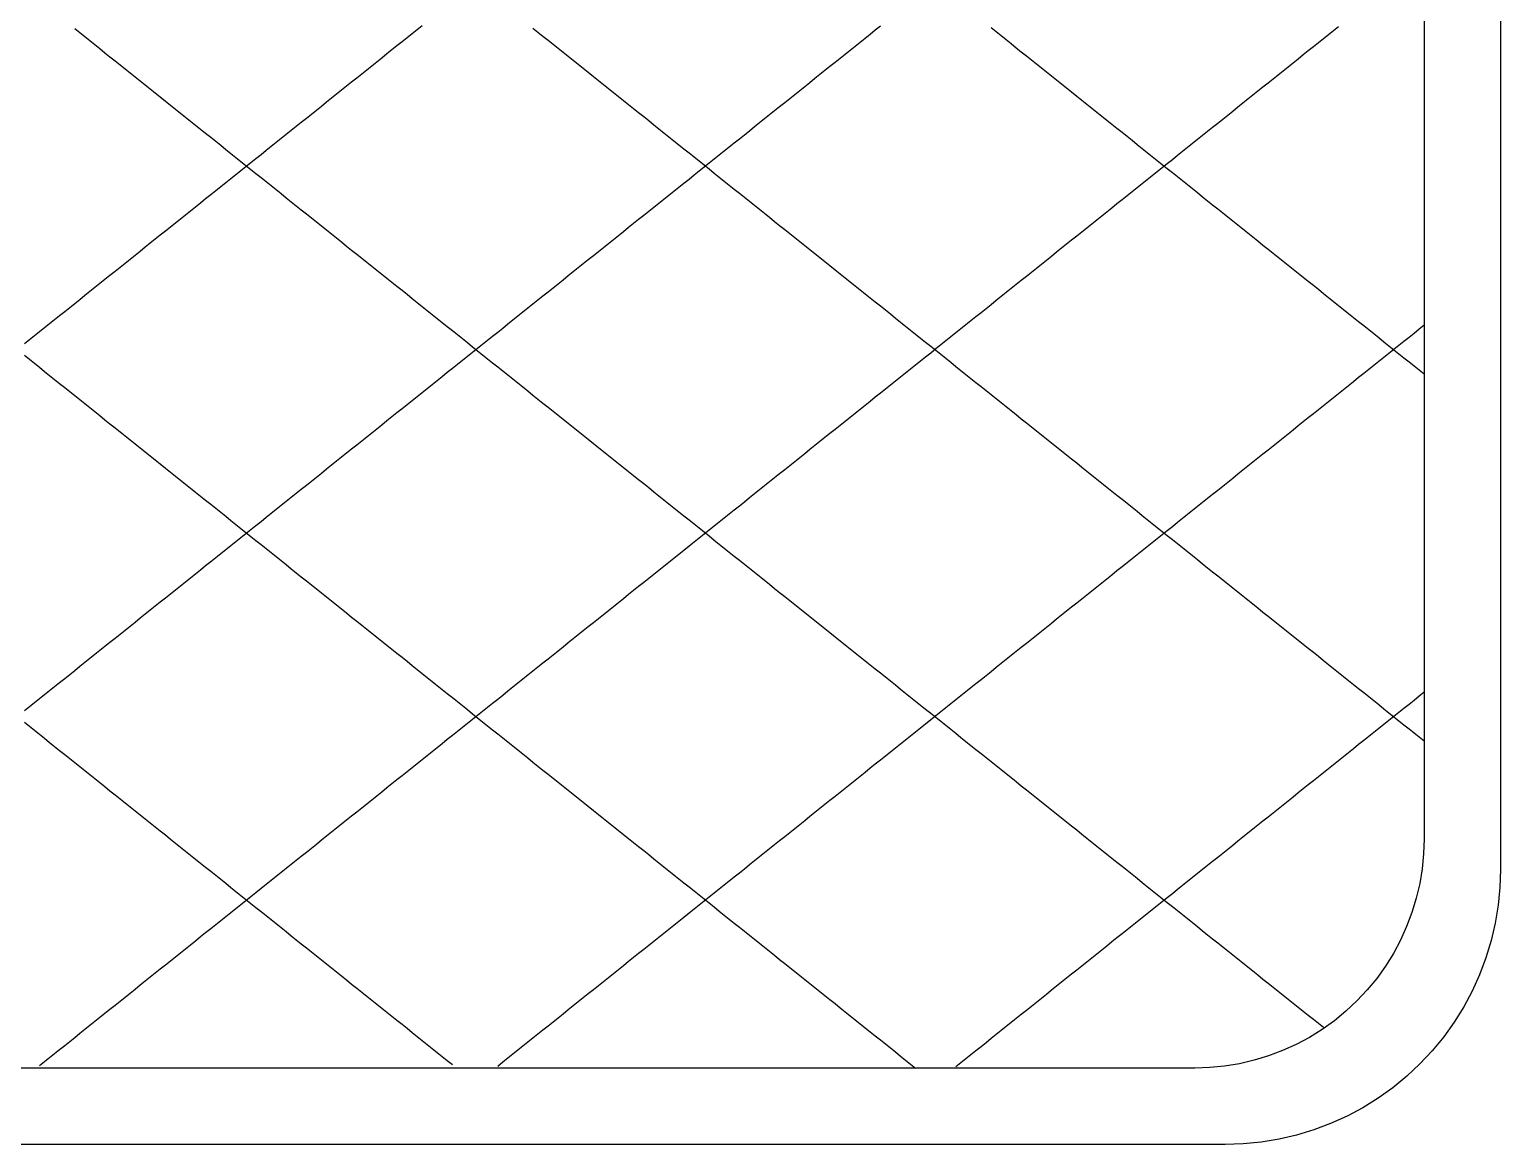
# Model space of a CAD drawing. Header units: millimetres. Extents: x 8 to 232, y 8 to 232.
# Drawn here: x 135.8 to 232, y 8 to 80.9 of the extents above; entities that cross this region are included whole.
import ezdxf

# ---------------------------------------------------------------- set-up
doc = ezdxf.new("R2010")
doc.units = ezdxf.units.MM
doc.layers.add('STUDY_GUIDES', color=7, linetype='Continuous')

msp = doc.modelspace()

# ---------------------------------------------------------------- linework, layer by layer
at = {"layer": 'STUDY_GUIDES'}
for points in [[(232, 214), (232, 26), (231.9615, 24.8227), (231.846, 23.6505), (231.6541, 22.4884), (231.3867, 21.3413), (231.0447, 20.2141), (230.6298, 19.1117), (230.1437, 18.0388), (229.5885, 17), (228.9665, 15.9997), (228.2804, 15.0423), (227.5331, 14.1318), (226.7279, 13.2721), (225.8682, 12.4669), (224.9577, 11.7196), (224.0003, 11.0335), (223, 10.4115), (221.9612, 9.8563), (220.8883, 9.3702), (219.7859, 8.9553), (218.6587, 8.6133), (217.5116, 8.3459), (216.3495, 8.154), (215.1773, 8.0385), (214, 8), (26, 8)], [(227, 212), (227, 28), (226.9679, 27.019), (226.8717, 26.0421), (226.7118, 25.0736), (226.4889, 24.1177), (226.204, 23.1784), (225.8582, 22.2597), (225.4531, 21.3657), (224.9904, 20.5), (224.472, 19.6664), (223.9003, 18.8686), (223.2776, 18.1098), (222.6066, 17.3934), (221.8902, 16.7224), (221.1314, 16.0997), (220.3336, 15.528), (219.5, 15.0096), (218.6343, 14.5469), (217.7403, 14.1418), (216.8216, 13.796), (215.8823, 13.5111), (214.9264, 13.2882), (213.9579, 13.1283), (212.981, 13.0321), (212, 13), (28, 13)], [(135.4738, 60.3791), (135.8031, 60.6425), (136.1323, 60.9058), (136.4615, 61.1692), (136.7908, 61.4326), (137.12, 61.696), (137.4492, 61.9594), (137.7785, 62.2228), (138.1077, 62.4862), (138.4369, 62.7495), (138.7662, 63.0129), (139.0954, 63.2763), (139.4246, 63.5397), (139.7538, 63.8031), (140.0831, 64.0665), (140.4123, 64.3298), (140.7415, 64.5932), (141.0708, 64.8566), (141.4, 65.12), (141.7292, 65.3834), (142.0585, 65.6468), (142.3877, 65.9102), (142.7169, 66.1735), (143.0462, 66.4369), (143.3754, 66.7003), (143.7046, 66.9637), (144.0338, 67.2271), (144.3631, 67.4905), (144.6923, 67.7538), (145.0215, 68.0172), (145.3508, 68.2806), (145.68, 68.544), (146.0092, 68.8074), (146.3385, 69.0708), (146.6677, 69.3342), (146.9969, 69.5975), (147.3262, 69.8609), (147.6554, 70.1243), (147.9846, 70.3877), (148.3138, 70.6511), (148.6431, 70.9145), (148.9723, 71.1778), (149.3015, 71.4412), (149.6308, 71.7046), (149.96, 71.968), (150.2892, 72.2314), (150.6185, 72.4948), (150.9477, 72.7582), (151.2769, 73.0215), (151.6062, 73.2849), (151.9354, 73.5483), (152.2646, 73.8117), (152.5938, 74.0751), (152.9231, 74.3385), (153.2523, 74.6018), (153.5815, 74.8652), (153.9108, 75.1286), (154.24, 75.392), (154.5692, 75.6554), (154.8985, 75.9188), (155.2277, 76.1822), (155.5569, 76.4455), (155.8862, 76.7089), (156.2154, 76.9723), (156.5446, 77.2357), (156.8738, 77.4991), (157.2031, 77.7625), (157.5323, 78.0258), (157.8615, 78.2892), (158.1908, 78.5526), (158.52, 78.816), (158.8492, 79.0794), (159.1785, 79.3428), (159.5077, 79.6062), (159.8369, 79.8695), (160.1662, 80.1329), (160.4954, 80.3963), (160.8246, 80.6597), (161.1538, 80.9231), (161.4831, 81.1865)], [(135.4738, 36.3791), (135.8031, 36.6425), (136.1323, 36.9058), (136.4615, 37.1692), (136.7908, 37.4326), (137.12, 37.696), (137.4492, 37.9594), (137.7785, 38.2228), (138.1077, 38.4862), (138.4369, 38.7495), (138.7662, 39.0129), (139.0954, 39.2763), (139.4246, 39.5397), (139.7538, 39.8031), (140.0831, 40.0665), (140.4123, 40.3298), (140.7415, 40.5932), (141.0708, 40.8566), (141.4, 41.12), (141.7292, 41.3834), (142.0585, 41.6468), (142.3877, 41.9102), (142.7169, 42.1735), (143.0462, 42.4369), (143.3754, 42.7003), (143.7046, 42.9637), (144.0338, 43.2271), (144.3631, 43.4905), (144.6923, 43.7538), (145.0215, 44.0172), (145.3508, 44.2806), (145.68, 44.544), (146.0092, 44.8074), (146.3385, 45.0708), (146.6677, 45.3342), (146.9969, 45.5975), (147.3262, 45.8609), (147.6554, 46.1243), (147.9846, 46.3877), (148.3138, 46.6511), (148.6431, 46.9145), (148.9723, 47.1778), (149.3015, 47.4412), (149.6308, 47.7046), (149.96, 47.968), (150.2892, 48.2314), (150.6185, 48.4948), (150.9477, 48.7582), (151.2769, 49.0215), (151.6062, 49.2849), (151.9354, 49.5483), (152.2646, 49.8117), (152.5938, 50.0751), (152.9231, 50.3385), (153.2523, 50.6018), (153.5815, 50.8652), (153.9108, 51.1286), (154.24, 51.392), (154.5692, 51.6554), (154.8985, 51.9188), (155.2277, 52.1822), (155.5569, 52.4455), (155.8862, 52.7089), (156.2154, 52.9723), (156.5446, 53.2357), (156.8738, 53.4991), (157.2031, 53.7625), (157.5323, 54.0258), (157.8615, 54.2892), (158.1908, 54.5526), (158.52, 54.816), (158.8492, 55.0794), (159.1785, 55.3428), (159.5077, 55.6062), (159.8369, 55.8695), (160.1662, 56.1329), (160.4954, 56.3963), (160.8246, 56.6597), (161.1538, 56.9231), (161.4831, 57.1865), (161.8123, 57.4498), (162.1415, 57.7132), (162.4708, 57.9766), (162.8, 58.24), (163.1292, 58.5034), (163.4585, 58.7668), (163.7877, 59.0302), (164.1169, 59.2935), (164.4462, 59.5569), (164.7754, 59.8203), (165.1046, 60.0837), (165.4338, 60.3471), (165.7631, 60.6105), (166.0923, 60.8738), (166.4215, 61.1372), (166.7508, 61.4006), (167.08, 61.664), (167.4092, 61.9274), (167.7385, 62.1908), (168.0677, 62.4542), (168.3969, 62.7175), (168.7262, 62.9809), (169.0554, 63.2443), (169.3846, 63.5077), (169.7138, 63.7711), (170.0431, 64.0345), (170.3723, 64.2978), (170.7015, 64.5612), (171.0308, 64.8246), (171.36, 65.088), (171.6892, 65.3514), (172.0185, 65.6148), (172.3477, 65.8782), (172.6769, 66.1415), (173.0062, 66.4049), (173.3354, 66.6683), (173.6646, 66.9317), (173.9938, 67.1951), (174.3231, 67.4585), (174.6523, 67.7218), (174.9815, 67.9852), (175.3108, 68.2486), (175.64, 68.512), (175.9692, 68.7754), (176.2985, 69.0388), (176.6277, 69.3022), (176.9569, 69.5655), (177.2862, 69.8289), (177.6154, 70.0923), (177.9446, 70.3557), (178.2738, 70.6191), (178.6031, 70.8825), (178.9323, 71.1458), (179.2615, 71.4092), (179.5908, 71.6726), (179.92, 71.936), (180.2492, 72.1994), (180.5785, 72.4628), (180.9077, 72.7262), (181.2369, 72.9895), (181.5662, 73.2529), (181.8954, 73.5163), (182.2246, 73.7797), (182.5538, 74.0431), (182.8831, 74.3065), (183.2123, 74.5698), (183.5415, 74.8332), (183.8708, 75.0966), (184.2, 75.36), (184.5292, 75.6234), (184.8585, 75.8868), (185.1877, 76.1502), (185.5169, 76.4135), (185.8462, 76.6769), (186.1754, 76.9403), (186.5046, 77.2037), (186.8338, 77.4671), (187.1631, 77.7305), (187.4923, 77.9938), (187.8215, 78.2572), (188.1508, 78.5206), (188.48, 78.784), (188.8092, 79.0474), (189.1385, 79.3108), (189.4677, 79.5742), (189.7969, 79.8375), (190.1262, 80.1009), (190.4554, 80.3643), (190.7846, 80.6277), (191.1138, 80.8911), (191.4431, 81.1545)], [(136.4615, 13.1692), (136.7908, 13.4326), (137.12, 13.696), (137.4492, 13.9594), (137.7785, 14.2228), (138.1077, 14.4862), (138.4369, 14.7495), (138.7662, 15.0129), (139.0954, 15.2763), (139.4246, 15.5397), (139.7538, 15.8031), (140.0831, 16.0665), (140.4123, 16.3298), (140.7415, 16.5932), (141.0708, 16.8566), (141.4, 17.12), (141.7292, 17.3834), (142.0585, 17.6468), (142.3877, 17.9102), (142.7169, 18.1735), (143.0462, 18.4369), (143.3754, 18.7003), (143.7046, 18.9637), (144.0338, 19.2271), (144.3631, 19.4905), (144.6923, 19.7538), (145.0215, 20.0172), (145.3508, 20.2806), (145.68, 20.544), (146.0092, 20.8074), (146.3385, 21.0708), (146.6677, 21.3342), (146.9969, 21.5975), (147.3262, 21.8609), (147.6554, 22.1243), (147.9846, 22.3877), (148.3138, 22.6511), (148.6431, 22.9145), (148.9723, 23.1778), (149.3015, 23.4412), (149.6308, 23.7046), (149.96, 23.968), (150.2892, 24.2314), (150.6185, 24.4948), (150.9477, 24.7582), (151.2769, 25.0215), (151.6062, 25.2849), (151.9354, 25.5483), (152.2646, 25.8117), (152.5938, 26.0751), (152.9231, 26.3385), (153.2523, 26.6018), (153.5815, 26.8652), (153.9108, 27.1286), (154.24, 27.392), (154.5692, 27.6554), (154.8985, 27.9188), (155.2277, 28.1822), (155.5569, 28.4455), (155.8862, 28.7089), (156.2154, 28.9723), (156.5446, 29.2357), (156.8738, 29.4991), (157.2031, 29.7625), (157.5323, 30.0258), (157.8615, 30.2892), (158.1908, 30.5526), (158.52, 30.816), (158.8492, 31.0794), (159.1785, 31.3428), (159.5077, 31.6062), (159.8369, 31.8695), (160.1662, 32.1329), (160.4954, 32.3963), (160.8246, 32.6597), (161.1538, 32.9231), (161.4831, 33.1865), (161.8123, 33.4498), (162.1415, 33.7132), (162.4708, 33.9766), (162.8, 34.24), (163.1292, 34.5034), (163.4585, 34.7668), (163.7877, 35.0302), (164.1169, 35.2935), (164.4462, 35.5569), (164.7754, 35.8203), (165.1046, 36.0837), (165.4338, 36.3471), (165.7631, 36.6105), (166.0923, 36.8738), (166.4215, 37.1372), (166.7508, 37.4006), (167.08, 37.664), (167.4092, 37.9274), (167.7385, 38.1908), (168.0677, 38.4542), (168.3969, 38.7175), (168.7262, 38.9809), (169.0554, 39.2443), (169.3846, 39.5077), (169.7138, 39.7711), (170.0431, 40.0345), (170.3723, 40.2978), (170.7015, 40.5612), (171.0308, 40.8246), (171.36, 41.088), (171.6892, 41.3514), (172.0185, 41.6148), (172.3477, 41.8782), (172.6769, 42.1415), (173.0062, 42.4049), (173.3354, 42.6683), (173.6646, 42.9317), (173.9938, 43.1951), (174.3231, 43.4585), (174.6523, 43.7218), (174.9815, 43.9852), (175.3108, 44.2486), (175.64, 44.512), (175.9692, 44.7754), (176.2985, 45.0388), (176.6277, 45.3022), (176.9569, 45.5655), (177.2862, 45.8289), (177.6154, 46.0923), (177.9446, 46.3557), (178.2738, 46.6191), (178.6031, 46.8825), (178.9323, 47.1458), (179.2615, 47.4092), (179.5908, 47.6726), (179.92, 47.936), (180.2492, 48.1994), (180.5785, 48.4628), (180.9077, 48.7262), (181.2369, 48.9895), (181.5662, 49.2529), (181.8954, 49.5163), (182.2246, 49.7797), (182.5538, 50.0431), (182.8831, 50.3065), (183.2123, 50.5698), (183.5415, 50.8332), (183.8708, 51.0966), (184.2, 51.36), (184.5292, 51.6234), (184.8585, 51.8868), (185.1877, 52.1502), (185.5169, 52.4135), (185.8462, 52.6769), (186.1754, 52.9403), (186.5046, 53.2037), (186.8338, 53.4671), (187.1631, 53.7305), (187.4923, 53.9938), (187.8215, 54.2572), (188.1508, 54.5206), (188.48, 54.784), (188.8092, 55.0474), (189.1385, 55.3108), (189.4677, 55.5742), (189.7969, 55.8375), (190.1262, 56.1009), (190.4554, 56.3643), (190.7846, 56.6277), (191.1138, 56.8911), (191.4431, 57.1545), (191.7723, 57.4178), (192.1015, 57.6812), (192.4308, 57.9446), (192.76, 58.208), (193.0892, 58.4714), (193.4185, 58.7348), (193.7477, 58.9982), (194.0769, 59.2615), (194.4062, 59.5249), (194.7354, 59.7883), (195.0646, 60.0517), (195.3938, 60.3151), (195.7231, 60.5785), (196.0523, 60.8418), (196.3815, 61.1052), (196.7108, 61.3686), (197.04, 61.632), (197.3692, 61.8954), (197.6985, 62.1588), (198.0277, 62.4222), (198.3569, 62.6855), (198.6862, 62.9489), (199.0154, 63.2123), (199.3446, 63.4757), (199.6738, 63.7391), (200.0031, 64.0025), (200.3323, 64.2658), (200.6615, 64.5292), (200.9908, 64.7926), (201.32, 65.056), (201.6492, 65.3194), (201.9785, 65.5828), (202.3077, 65.8462), (202.6369, 66.1095), (202.9662, 66.3729), (203.2954, 66.6363), (203.6246, 66.8997), (203.9538, 67.1631), (204.2831, 67.4265), (204.6123, 67.6898), (204.9415, 67.9532), (205.2708, 68.2166), (205.6, 68.48), (205.9292, 68.7434), (206.2585, 69.0068), (206.5877, 69.2702), (206.9169, 69.5335), (207.2462, 69.7969), (207.5754, 70.0603), (207.9046, 70.3237), (208.2338, 70.5871), (208.5631, 70.8505), (208.8923, 71.1138), (209.2215, 71.3772), (209.5508, 71.6406), (209.88, 71.904), (210.2092, 72.1674), (210.5385, 72.4308), (210.8677, 72.6942), (211.1969, 72.9575), (211.5262, 73.2209), (211.8554, 73.4843), (212.1846, 73.7477), (212.5138, 74.0111), (212.8431, 74.2745), (213.1723, 74.5378), (213.5015, 74.8012), (213.8308, 75.0646), (214.16, 75.328), (214.4892, 75.5914), (214.8185, 75.8548), (215.1477, 76.1182), (215.4769, 76.3815), (215.8062, 76.6449), (216.1354, 76.9083), (216.4646, 77.1717), (216.7938, 77.4351), (217.1231, 77.6985), (217.4523, 77.9618), (217.7815, 78.2252), (218.1108, 78.4886), (218.44, 78.752), (218.7692, 79.0154), (219.0985, 79.2788), (219.4277, 79.5422), (219.7569, 79.8055), (220.0862, 80.0689), (220.4154, 80.3323), (220.7446, 80.5957), (221.0738, 80.8591), (221.4031, 81.1225)], [(138.7662, 80.9871), (139.0954, 80.7237), (139.4246, 80.4603), (139.7538, 80.1969), (140.0831, 79.9335), (140.4123, 79.6702), (140.7415, 79.4068), (141.0708, 79.1434), (141.4, 78.88), (141.7292, 78.6166), (142.0585, 78.3532), (142.3877, 78.0898), (142.7169, 77.8265), (143.0462, 77.5631), (143.3754, 77.2997), (143.7046, 77.0363), (144.0338, 76.7729), (144.3631, 76.5095), (144.6923, 76.2462), (145.0215, 75.9828), (145.3508, 75.7194), (145.68, 75.456), (146.0092, 75.1926), (146.3385, 74.9292), (146.6677, 74.6658), (146.9969, 74.4025), (147.3262, 74.1391), (147.6554, 73.8757), (147.9846, 73.6123), (148.3138, 73.3489), (148.6431, 73.0855), (148.9723, 72.8222), (149.3015, 72.5588), (149.6308, 72.2954), (149.96, 72.032), (150.2892, 71.7686), (150.6185, 71.5052), (150.9477, 71.2418), (151.2769, 70.9785), (151.6062, 70.7151), (151.9354, 70.4517), (152.2646, 70.1883), (152.5938, 69.9249), (152.9231, 69.6615), (153.2523, 69.3982), (153.5815, 69.1348), (153.9108, 68.8714), (154.24, 68.608), (154.5692, 68.3446), (154.8985, 68.0812), (155.2277, 67.8178), (155.5569, 67.5545), (155.8862, 67.2911), (156.2154, 67.0277), (156.5446, 66.7643), (156.8738, 66.5009), (157.2031, 66.2375), (157.5323, 65.9742), (157.8615, 65.7108), (158.1908, 65.4474), (158.52, 65.184), (158.8492, 64.9206), (159.1785, 64.6572), (159.5077, 64.3938), (159.8369, 64.1305), (160.1662, 63.8671), (160.4954, 63.6037), (160.8246, 63.3403), (161.1538, 63.0769), (161.4831, 62.8135), (161.8123, 62.5502), (162.1415, 62.2868), (162.4708, 62.0234), (162.8, 61.76), (163.1292, 61.4966), (163.4585, 61.2332), (163.7877, 60.9698), (164.1169, 60.7065), (164.4462, 60.4431), (164.7754, 60.1797), (165.1046, 59.9163), (165.4338, 59.6529), (165.7631, 59.3895), (166.0923, 59.1262), (166.4215, 58.8628), (166.7508, 58.5994), (167.08, 58.336), (167.4092, 58.0726), (167.7385, 57.8092), (168.0677, 57.5458), (168.3969, 57.2825), (168.7262, 57.0191), (169.0554, 56.7557), (169.3846, 56.4923), (169.7138, 56.2289), (170.0431, 55.9655), (170.3723, 55.7022), (170.7015, 55.4388), (171.0308, 55.1754), (171.36, 54.912), (171.6892, 54.6486), (172.0185, 54.3852), (172.3477, 54.1218), (172.6769, 53.8585), (173.0062, 53.5951), (173.3354, 53.3317), (173.6646, 53.0683), (173.9938, 52.8049), (174.3231, 52.5415), (174.6523, 52.2782), (174.9815, 52.0148), (175.3108, 51.7514), (175.64, 51.488), (175.9692, 51.2246), (176.2985, 50.9612), (176.6277, 50.6978), (176.9569, 50.4345), (177.2862, 50.1711), (177.6154, 49.9077), (177.9446, 49.6443), (178.2738, 49.3809), (178.6031, 49.1175), (178.9323, 48.8542), (179.2615, 48.5908), (179.5908, 48.3274), (179.92, 48.064), (180.2492, 47.8006), (180.5785, 47.5372), (180.9077, 47.2738), (181.2369, 47.0105), (181.5662, 46.7471), (181.8954, 46.4837), (182.2246, 46.2203), (182.5538, 45.9569), (182.8831, 45.6935), (183.2123, 45.4302), (183.5415, 45.1668), (183.8708, 44.9034), (184.2, 44.64), (184.5292, 44.3766), (184.8585, 44.1132), (185.1877, 43.8498), (185.5169, 43.5865), (185.8462, 43.3231), (186.1754, 43.0597), (186.5046, 42.7963), (186.8338, 42.5329), (187.1631, 42.2695), (187.4923, 42.0062), (187.8215, 41.7428), (188.1508, 41.4794), (188.48, 41.216), (188.8092, 40.9526), (189.1385, 40.6892), (189.4677, 40.4258), (189.7969, 40.1625), (190.1262, 39.8991), (190.4554, 39.6357), (190.7846, 39.3723), (191.1138, 39.1089), (191.4431, 38.8455), (191.7723, 38.5822), (192.1015, 38.3188), (192.4308, 38.0554), (192.76, 37.792), (193.0892, 37.5286), (193.4185, 37.2652), (193.7477, 37.0018), (194.0769, 36.7385), (194.4062, 36.4751), (194.7354, 36.2117), (195.0646, 35.9483), (195.3938, 35.6849), (195.7231, 35.4215), (196.0523, 35.1582), (196.3815, 34.8948), (196.7108, 34.6314), (197.04, 34.368), (197.3692, 34.1046), (197.6985, 33.8412), (198.0277, 33.5778), (198.3569, 33.3145), (198.6862, 33.0511), (199.0154, 32.7877), (199.3446, 32.5243), (199.6738, 32.2609), (200.0031, 31.9975), (200.3323, 31.7342), (200.6615, 31.4708), (200.9908, 31.2074), (201.32, 30.944), (201.6492, 30.6806), (201.9785, 30.4172), (202.3077, 30.1538), (202.6369, 29.8905), (202.9662, 29.6271), (203.2954, 29.3637), (203.6246, 29.1003), (203.9538, 28.8369), (204.2831, 28.5735), (204.6123, 28.3102), (204.9415, 28.0468), (205.2708, 27.7834), (205.6, 27.52), (205.9292, 27.2566), (206.2585, 26.9932), (206.5877, 26.7298), (206.9169, 26.4665), (207.2462, 26.2031), (207.5754, 25.9397), (207.9046, 25.6763), (208.2338, 25.4129), (208.5631, 25.1495), (208.8923, 24.8862), (209.2215, 24.6228), (209.5508, 24.3594), (209.88, 24.096), (210.2092, 23.8326), (210.5385, 23.5692), (210.8677, 23.3058), (211.1969, 23.0425), (211.5262, 22.7791), (211.8554, 22.5157), (212.1846, 22.2523), (212.5138, 21.9889), (212.8431, 21.7255), (213.1723, 21.4622), (213.5015, 21.1988), (213.8308, 20.9354), (214.16, 20.672), (214.4892, 20.4086), (214.8185, 20.1452), (215.1477, 19.8818), (215.4769, 19.6185), (215.8062, 19.3551), (216.1354, 19.0917), (216.4646, 18.8283), (216.7938, 18.5649), (217.1231, 18.3015), (217.4523, 18.0382), (217.7815, 17.7748), (218.1108, 17.5114), (218.44, 17.248), (218.7692, 16.9846), (219.0985, 16.7212), (219.4277, 16.4578), (219.7569, 16.1945), (220.0862, 15.9311), (220.4154, 15.6677)], [(168.7262, 81.0191), (169.0554, 80.7557), (169.3846, 80.4923), (169.7138, 80.2289), (170.0431, 79.9655), (170.3723, 79.7022), (170.7015, 79.4388), (171.0308, 79.1754), (171.36, 78.912), (171.6892, 78.6486), (172.0185, 78.3852), (172.3477, 78.1218), (172.6769, 77.8585), (173.0062, 77.5951), (173.3354, 77.3317), (173.6646, 77.0683), (173.9938, 76.8049), (174.3231, 76.5415), (174.6523, 76.2782), (174.9815, 76.0148), (175.3108, 75.7514), (175.64, 75.488), (175.9692, 75.2246), (176.2985, 74.9612), (176.6277, 74.6978), (176.9569, 74.4345), (177.2862, 74.1711), (177.6154, 73.9077), (177.9446, 73.6443), (178.2738, 73.3809), (178.6031, 73.1175), (178.9323, 72.8542), (179.2615, 72.5908), (179.5908, 72.3274), (179.92, 72.064), (180.2492, 71.8006), (180.5785, 71.5372), (180.9077, 71.2738), (181.2369, 71.0105), (181.5662, 70.7471), (181.8954, 70.4837), (182.2246, 70.2203), (182.5538, 69.9569), (182.8831, 69.6935), (183.2123, 69.4302), (183.5415, 69.1668), (183.8708, 68.9034), (184.2, 68.64), (184.5292, 68.3766), (184.8585, 68.1132), (185.1877, 67.8498), (185.5169, 67.5865), (185.8462, 67.3231), (186.1754, 67.0597), (186.5046, 66.7963), (186.8338, 66.5329), (187.1631, 66.2695), (187.4923, 66.0062), (187.8215, 65.7428), (188.1508, 65.4794), (188.48, 65.216), (188.8092, 64.9526), (189.1385, 64.6892), (189.4677, 64.4258), (189.7969, 64.1625), (190.1262, 63.8991), (190.4554, 63.6357), (190.7846, 63.3723), (191.1138, 63.1089), (191.4431, 62.8455), (191.7723, 62.5822), (192.1015, 62.3188), (192.4308, 62.0554), (192.76, 61.792), (193.0892, 61.5286), (193.4185, 61.2652), (193.7477, 61.0018), (194.0769, 60.7385), (194.4062, 60.4751), (194.7354, 60.2117), (195.0646, 59.9483), (195.3938, 59.6849), (195.7231, 59.4215), (196.0523, 59.1582), (196.3815, 58.8948), (196.7108, 58.6314), (197.04, 58.368), (197.3692, 58.1046), (197.6985, 57.8412), (198.0277, 57.5778), (198.3569, 57.3145), (198.6862, 57.0511), (199.0154, 56.7877), (199.3446, 56.5243), (199.6738, 56.2609), (200.0031, 55.9975), (200.3323, 55.7342), (200.6615, 55.4708), (200.9908, 55.2074), (201.32, 54.944), (201.6492, 54.6806), (201.9785, 54.4172), (202.3077, 54.1538), (202.6369, 53.8905), (202.9662, 53.6271), (203.2954, 53.3637), (203.6246, 53.1003), (203.9538, 52.8369), (204.2831, 52.5735), (204.6123, 52.3102), (204.9415, 52.0468), (205.2708, 51.7834), (205.6, 51.52), (205.9292, 51.2566), (206.2585, 50.9932), (206.5877, 50.7298), (206.9169, 50.4665), (207.2462, 50.2031), (207.5754, 49.9397), (207.9046, 49.6763), (208.2338, 49.4129), (208.5631, 49.1495), (208.8923, 48.8862), (209.2215, 48.6228), (209.5508, 48.3594), (209.88, 48.096), (210.2092, 47.8326), (210.5385, 47.5692), (210.8677, 47.3058), (211.1969, 47.0425), (211.5262, 46.7791), (211.8554, 46.5157), (212.1846, 46.2523), (212.5138, 45.9889), (212.8431, 45.7255), (213.1723, 45.4622), (213.5015, 45.1988), (213.8308, 44.9354), (214.16, 44.672), (214.4892, 44.4086), (214.8185, 44.1452), (215.1477, 43.8818), (215.4769, 43.6185), (215.8062, 43.3551), (216.1354, 43.0917), (216.4646, 42.8283), (216.7938, 42.5649), (217.1231, 42.3015), (217.4523, 42.0382), (217.7815, 41.7748), (218.1108, 41.5114), (218.44, 41.248), (218.7692, 40.9846), (219.0985, 40.7212), (219.4277, 40.4578), (219.7569, 40.1945), (220.0862, 39.9311), (220.4154, 39.6677), (220.7446, 39.4043), (221.0738, 39.1409), (221.4031, 38.8775), (221.7323, 38.6142), (222.0615, 38.3508), (222.3908, 38.0874), (222.72, 37.824), (223.0492, 37.5606), (223.3785, 37.2972), (223.7077, 37.0338), (224.0369, 36.7705), (224.3662, 36.5071), (224.6954, 36.2437), (225.0246, 35.9803), (225.3538, 35.7169), (225.6831, 35.4535), (226.0123, 35.1902), (226.3415, 34.9268), (226.6708, 34.6634), (227, 34.4)], [(198.6862, 81.0511), (199.0154, 80.7877), (199.3446, 80.5243), (199.6738, 80.2609), (200.0031, 79.9975), (200.3323, 79.7342), (200.6615, 79.4708), (200.9908, 79.2074), (201.32, 78.944), (201.6492, 78.6806), (201.9785, 78.4172), (202.3077, 78.1538), (202.6369, 77.8905), (202.9662, 77.6271), (203.2954, 77.3637), (203.6246, 77.1003), (203.9538, 76.8369), (204.2831, 76.5735), (204.6123, 76.3102), (204.9415, 76.0468), (205.2708, 75.7834), (205.6, 75.52), (205.9292, 75.2566), (206.2585, 74.9932), (206.5877, 74.7298), (206.9169, 74.4665), (207.2462, 74.2031), (207.5754, 73.9397), (207.9046, 73.6763), (208.2338, 73.4129), (208.5631, 73.1495), (208.8923, 72.8862), (209.2215, 72.6228), (209.5508, 72.3594), (209.88, 72.096), (210.2092, 71.8326), (210.5385, 71.5692), (210.8677, 71.3058), (211.1969, 71.0425), (211.5262, 70.7791), (211.8554, 70.5157), (212.1846, 70.2523), (212.5138, 69.9889), (212.8431, 69.7255), (213.1723, 69.4622), (213.5015, 69.1988), (213.8308, 68.9354), (214.16, 68.672), (214.4892, 68.4086), (214.8185, 68.1452), (215.1477, 67.8818), (215.4769, 67.6185), (215.8062, 67.3551), (216.1354, 67.0917), (216.4646, 66.8283), (216.7938, 66.5649), (217.1231, 66.3015), (217.4523, 66.0382), (217.7815, 65.7748), (218.1108, 65.5114), (218.44, 65.248), (218.7692, 64.9846), (219.0985, 64.7212), (219.4277, 64.4578), (219.7569, 64.1945), (220.0862, 63.9311), (220.4154, 63.6677), (220.7446, 63.4043), (221.0738, 63.1409), (221.4031, 62.8775), (221.7323, 62.6142), (222.0615, 62.3508), (222.3908, 62.0874), (222.72, 61.824), (223.0492, 61.5606), (223.3785, 61.2972), (223.7077, 61.0338), (224.0369, 60.7705), (224.3662, 60.5071), (224.6954, 60.2437), (225.0246, 59.9803), (225.3538, 59.7169), (225.6831, 59.4535), (226.0123, 59.1902), (226.3415, 58.9268), (226.6708, 58.6634), (227, 58.4)], [(166.4215, 13.1372), (166.7508, 13.4006), (167.08, 13.664), (167.4092, 13.9274), (167.7385, 14.1908), (168.0677, 14.4542), (168.3969, 14.7175), (168.7262, 14.9809), (169.0554, 15.2443), (169.3846, 15.5077), (169.7138, 15.7711), (170.0431, 16.0345), (170.3723, 16.2978), (170.7015, 16.5612), (171.0308, 16.8246), (171.36, 17.088), (171.6892, 17.3514), (172.0185, 17.6148), (172.3477, 17.8782), (172.6769, 18.1415), (173.0062, 18.4049), (173.3354, 18.6683), (173.6646, 18.9317), (173.9938, 19.1951), (174.3231, 19.4585), (174.6523, 19.7218), (174.9815, 19.9852), (175.3108, 20.2486), (175.64, 20.512), (175.9692, 20.7754), (176.2985, 21.0388), (176.6277, 21.3022), (176.9569, 21.5655), (177.2862, 21.8289), (177.6154, 22.0923), (177.9446, 22.3557), (178.2738, 22.6191), (178.6031, 22.8825), (178.9323, 23.1458), (179.2615, 23.4092), (179.5908, 23.6726), (179.92, 23.936), (180.2492, 24.1994), (180.5785, 24.4628), (180.9077, 24.7262), (181.2369, 24.9895), (181.5662, 25.2529), (181.8954, 25.5163), (182.2246, 25.7797), (182.5538, 26.0431), (182.8831, 26.3065), (183.2123, 26.5698), (183.5415, 26.8332), (183.8708, 27.0966), (184.2, 27.36), (184.5292, 27.6234), (184.8585, 27.8868), (185.1877, 28.1502), (185.5169, 28.4135), (185.8462, 28.6769), (186.1754, 28.9403), (186.5046, 29.2037), (186.8338, 29.4671), (187.1631, 29.7305), (187.4923, 29.9938), (187.8215, 30.2572), (188.1508, 30.5206), (188.48, 30.784), (188.8092, 31.0474), (189.1385, 31.3108), (189.4677, 31.5742), (189.7969, 31.8375), (190.1262, 32.1009), (190.4554, 32.3643), (190.7846, 32.6277), (191.1138, 32.8911), (191.4431, 33.1545), (191.7723, 33.4178), (192.1015, 33.6812), (192.4308, 33.9446), (192.76, 34.208), (193.0892, 34.4714), (193.4185, 34.7348), (193.7477, 34.9982), (194.0769, 35.2615), (194.4062, 35.5249), (194.7354, 35.7883), (195.0646, 36.0517), (195.3938, 36.3151), (195.7231, 36.5785), (196.0523, 36.8418), (196.3815, 37.1052), (196.7108, 37.3686), (197.04, 37.632), (197.3692, 37.8954), (197.6985, 38.1588), (198.0277, 38.4222), (198.3569, 38.6855), (198.6862, 38.9489), (199.0154, 39.2123), (199.3446, 39.4757), (199.6738, 39.7391), (200.0031, 40.0025), (200.3323, 40.2658), (200.6615, 40.5292), (200.9908, 40.7926), (201.32, 41.056), (201.6492, 41.3194), (201.9785, 41.5828), (202.3077, 41.8462), (202.6369, 42.1095), (202.9662, 42.3729), (203.2954, 42.6363), (203.6246, 42.8997), (203.9538, 43.1631), (204.2831, 43.4265), (204.6123, 43.6898), (204.9415, 43.9532), (205.2708, 44.2166), (205.6, 44.48), (205.9292, 44.7434), (206.2585, 45.0068), (206.5877, 45.2702), (206.9169, 45.5335), (207.2462, 45.7969), (207.5754, 46.0603), (207.9046, 46.3237), (208.2338, 46.5871), (208.5631, 46.8505), (208.8923, 47.1138), (209.2215, 47.3772), (209.5508, 47.6406), (209.88, 47.904), (210.2092, 48.1674), (210.5385, 48.4308), (210.8677, 48.6942), (211.1969, 48.9575), (211.5262, 49.2209), (211.8554, 49.4843), (212.1846, 49.7477), (212.5138, 50.0111), (212.8431, 50.2745), (213.1723, 50.5378), (213.5015, 50.8012), (213.8308, 51.0646), (214.16, 51.328), (214.4892, 51.5914), (214.8185, 51.8548), (215.1477, 52.1182), (215.4769, 52.3815), (215.8062, 52.6449), (216.1354, 52.9083), (216.4646, 53.1717), (216.7938, 53.4351), (217.1231, 53.6985), (217.4523, 53.9618), (217.7815, 54.2252), (218.1108, 54.4886), (218.44, 54.752), (218.7692, 55.0154), (219.0985, 55.2788), (219.4277, 55.5422), (219.7569, 55.8055), (220.0862, 56.0689), (220.4154, 56.3323), (220.7446, 56.5957), (221.0738, 56.8591), (221.4031, 57.1225), (221.7323, 57.3858), (222.0615, 57.6492), (222.3908, 57.9126), (222.72, 58.176), (223.0492, 58.4394), (223.3785, 58.7028), (223.7077, 58.9662), (224.0369, 59.2295), (224.3662, 59.4929), (224.6954, 59.7563), (225.0246, 60.0197), (225.3538, 60.2831), (225.6831, 60.5465), (226.0123, 60.8098), (226.3415, 61.0732), (226.6708, 61.3366), (227, 61.6)], [(135.4738, 59.6209), (135.8031, 59.3575), (136.1323, 59.0942), (136.4615, 58.8308), (136.7908, 58.5674), (137.12, 58.304), (137.4492, 58.0406), (137.7785, 57.7772), (138.1077, 57.5138), (138.4369, 57.2505), (138.7662, 56.9871), (139.0954, 56.7237), (139.4246, 56.4603), (139.7538, 56.1969), (140.0831, 55.9335), (140.4123, 55.6702), (140.7415, 55.4068), (141.0708, 55.1434), (141.4, 54.88), (141.7292, 54.6166), (142.0585, 54.3532), (142.3877, 54.0898), (142.7169, 53.8265), (143.0462, 53.5631), (143.3754, 53.2997), (143.7046, 53.0363), (144.0338, 52.7729), (144.3631, 52.5095), (144.6923, 52.2462), (145.0215, 51.9828), (145.3508, 51.7194), (145.68, 51.456), (146.0092, 51.1926), (146.3385, 50.9292), (146.6677, 50.6658), (146.9969, 50.4025), (147.3262, 50.1391), (147.6554, 49.8757), (147.9846, 49.6123), (148.3138, 49.3489), (148.6431, 49.0855), (148.9723, 48.8222), (149.3015, 48.5588), (149.6308, 48.2954), (149.96, 48.032), (150.2892, 47.7686), (150.6185, 47.5052), (150.9477, 47.2418), (151.2769, 46.9785), (151.6062, 46.7151), (151.9354, 46.4517), (152.2646, 46.1883), (152.5938, 45.9249), (152.9231, 45.6615), (153.2523, 45.3982), (153.5815, 45.1348), (153.9108, 44.8714), (154.24, 44.608), (154.5692, 44.3446), (154.8985, 44.0812), (155.2277, 43.8178), (155.5569, 43.5545), (155.8862, 43.2911), (156.2154, 43.0277), (156.5446, 42.7643), (156.8738, 42.5009), (157.2031, 42.2375), (157.5323, 41.9742), (157.8615, 41.7108), (158.1908, 41.4474), (158.52, 41.184), (158.8492, 40.9206), (159.1785, 40.6572), (159.5077, 40.3938), (159.8369, 40.1305), (160.1662, 39.8671), (160.4954, 39.6037), (160.8246, 39.3403), (161.1538, 39.0769), (161.4831, 38.8135), (161.8123, 38.5502), (162.1415, 38.2868), (162.4708, 38.0234), (162.8, 37.76), (163.1292, 37.4966), (163.4585, 37.2332), (163.7877, 36.9698), (164.1169, 36.7065), (164.4462, 36.4431), (164.7754, 36.1797), (165.1046, 35.9163), (165.4338, 35.6529), (165.7631, 35.3895), (166.0923, 35.1262), (166.4215, 34.8628), (166.7508, 34.5994), (167.08, 34.336), (167.4092, 34.0726), (167.7385, 33.8092), (168.0677, 33.5458), (168.3969, 33.2825), (168.7262, 33.0191), (169.0554, 32.7557), (169.3846, 32.4923), (169.7138, 32.2289), (170.0431, 31.9655), (170.3723, 31.7022), (170.7015, 31.4388), (171.0308, 31.1754), (171.36, 30.912), (171.6892, 30.6486), (172.0185, 30.3852), (172.3477, 30.1218), (172.6769, 29.8585), (173.0062, 29.5951), (173.3354, 29.3317), (173.6646, 29.0683), (173.9938, 28.8049), (174.3231, 28.5415), (174.6523, 28.2782), (174.9815, 28.0148), (175.3108, 27.7514), (175.64, 27.488), (175.9692, 27.2246), (176.2985, 26.9612), (176.6277, 26.6978), (176.9569, 26.4345), (177.2862, 26.1711), (177.6154, 25.9077), (177.9446, 25.6443), (178.2738, 25.3809), (178.6031, 25.1175), (178.9323, 24.8542), (179.2615, 24.5908), (179.5908, 24.3274), (179.92, 24.064), (180.2492, 23.8006), (180.5785, 23.5372), (180.9077, 23.2738), (181.2369, 23.0105), (181.5662, 22.7471), (181.8954, 22.4837), (182.2246, 22.2203), (182.5538, 21.9569), (182.8831, 21.6935), (183.2123, 21.4302), (183.5415, 21.1668), (183.8708, 20.9034), (184.2, 20.64), (184.5292, 20.3766), (184.8585, 20.1132), (185.1877, 19.8498), (185.5169, 19.5865), (185.8462, 19.3231), (186.1754, 19.0597), (186.5046, 18.7963), (186.8338, 18.5329), (187.1631, 18.2695), (187.4923, 18.0062), (187.8215, 17.7428), (188.1508, 17.4794), (188.48, 17.216), (188.8092, 16.9526), (189.1385, 16.6892), (189.4677, 16.4258), (189.7969, 16.1625), (190.1262, 15.8991), (190.4554, 15.6357), (190.7846, 15.3723), (191.1138, 15.1089), (191.4431, 14.8455), (191.7723, 14.5822), (192.1015, 14.3188), (192.4308, 14.0554), (192.76, 13.792), (193.0892, 13.5286), (193.4185, 13.2652), (193.7477, 13.0018)], [(196.3815, 13.1052), (196.7108, 13.3686), (197.04, 13.632), (197.3692, 13.8954), (197.6985, 14.1588), (198.0277, 14.4222), (198.3569, 14.6855), (198.6862, 14.9489), (199.0154, 15.2123), (199.3446, 15.4757), (199.6738, 15.7391), (200.0031, 16.0025), (200.3323, 16.2658), (200.6615, 16.5292), (200.9908, 16.7926), (201.32, 17.056), (201.6492, 17.3194), (201.9785, 17.5828), (202.3077, 17.8462), (202.6369, 18.1095), (202.9662, 18.3729), (203.2954, 18.6363), (203.6246, 18.8997), (203.9538, 19.1631), (204.2831, 19.4265), (204.6123, 19.6898), (204.9415, 19.9532), (205.2708, 20.2166), (205.6, 20.48), (205.9292, 20.7434), (206.2585, 21.0068), (206.5877, 21.2702), (206.9169, 21.5335), (207.2462, 21.7969), (207.5754, 22.0603), (207.9046, 22.3237), (208.2338, 22.5871), (208.5631, 22.8505), (208.8923, 23.1138), (209.2215, 23.3772), (209.5508, 23.6406), (209.88, 23.904), (210.2092, 24.1674), (210.5385, 24.4308), (210.8677, 24.6942), (211.1969, 24.9575), (211.5262, 25.2209), (211.8554, 25.4843), (212.1846, 25.7477), (212.5138, 26.0111), (212.8431, 26.2745), (213.1723, 26.5378), (213.5015, 26.8012), (213.8308, 27.0646), (214.16, 27.328), (214.4892, 27.5914), (214.8185, 27.8548), (215.1477, 28.1182), (215.4769, 28.3815), (215.8062, 28.6449), (216.1354, 28.9083), (216.4646, 29.1717), (216.7938, 29.4351), (217.1231, 29.6985), (217.4523, 29.9618), (217.7815, 30.2252), (218.1108, 30.4886), (218.44, 30.752), (218.7692, 31.0154), (219.0985, 31.2788), (219.4277, 31.5422), (219.7569, 31.8055), (220.0862, 32.0689), (220.4154, 32.3323), (220.7446, 32.5957), (221.0738, 32.8591), (221.4031, 33.1225), (221.7323, 33.3858), (222.0615, 33.6492), (222.3908, 33.9126), (222.72, 34.176), (223.0492, 34.4394), (223.3785, 34.7028), (223.7077, 34.9662), (224.0369, 35.2295), (224.3662, 35.4929), (224.6954, 35.7563), (225.0246, 36.0197), (225.3538, 36.2831), (225.6831, 36.5465), (226.0123, 36.8098), (226.3415, 37.0732), (226.6708, 37.3366), (227, 37.6)], [(135.4738, 35.6209), (135.8031, 35.3575), (136.1323, 35.0942), (136.4615, 34.8308), (136.7908, 34.5674), (137.12, 34.304), (137.4492, 34.0406), (137.7785, 33.7772), (138.1077, 33.5138), (138.4369, 33.2505), (138.7662, 32.9871), (139.0954, 32.7237), (139.4246, 32.4603), (139.7538, 32.1969), (140.0831, 31.9335), (140.4123, 31.6702), (140.7415, 31.4068), (141.0708, 31.1434), (141.4, 30.88), (141.7292, 30.6166), (142.0585, 30.3532), (142.3877, 30.0898), (142.7169, 29.8265), (143.0462, 29.5631), (143.3754, 29.2997), (143.7046, 29.0363), (144.0338, 28.7729), (144.3631, 28.5095), (144.6923, 28.2462), (145.0215, 27.9828), (145.3508, 27.7194), (145.68, 27.456), (146.0092, 27.1926), (146.3385, 26.9292), (146.6677, 26.6658), (146.9969, 26.4025), (147.3262, 26.1391), (147.6554, 25.8757), (147.9846, 25.6123), (148.3138, 25.3489), (148.6431, 25.0855), (148.9723, 24.8222), (149.3015, 24.5588), (149.6308, 24.2954), (149.96, 24.032), (150.2892, 23.7686), (150.6185, 23.5052), (150.9477, 23.2418), (151.2769, 22.9785), (151.6062, 22.7151), (151.9354, 22.4517), (152.2646, 22.1883), (152.5938, 21.9249), (152.9231, 21.6615), (153.2523, 21.3982), (153.5815, 21.1348), (153.9108, 20.8714), (154.24, 20.608), (154.5692, 20.3446), (154.8985, 20.0812), (155.2277, 19.8178), (155.5569, 19.5545), (155.8862, 19.2911), (156.2154, 19.0277), (156.5446, 18.7643), (156.8738, 18.5009), (157.2031, 18.2375), (157.5323, 17.9742), (157.8615, 17.7108), (158.1908, 17.4474), (158.52, 17.184), (158.8492, 16.9206), (159.1785, 16.6572), (159.5077, 16.3938), (159.8369, 16.1305), (160.1662, 15.8671), (160.4954, 15.6037), (160.8246, 15.3403), (161.1538, 15.0769), (161.4831, 14.8135), (161.8123, 14.5502), (162.1415, 14.2868), (162.4708, 14.0234), (162.8, 13.76), (163.1292, 13.4966), (163.4585, 13.2332)]]:
    msp.add_lwpolyline(points, dxfattribs=at)

doc.saveas('drawing.dxf')
